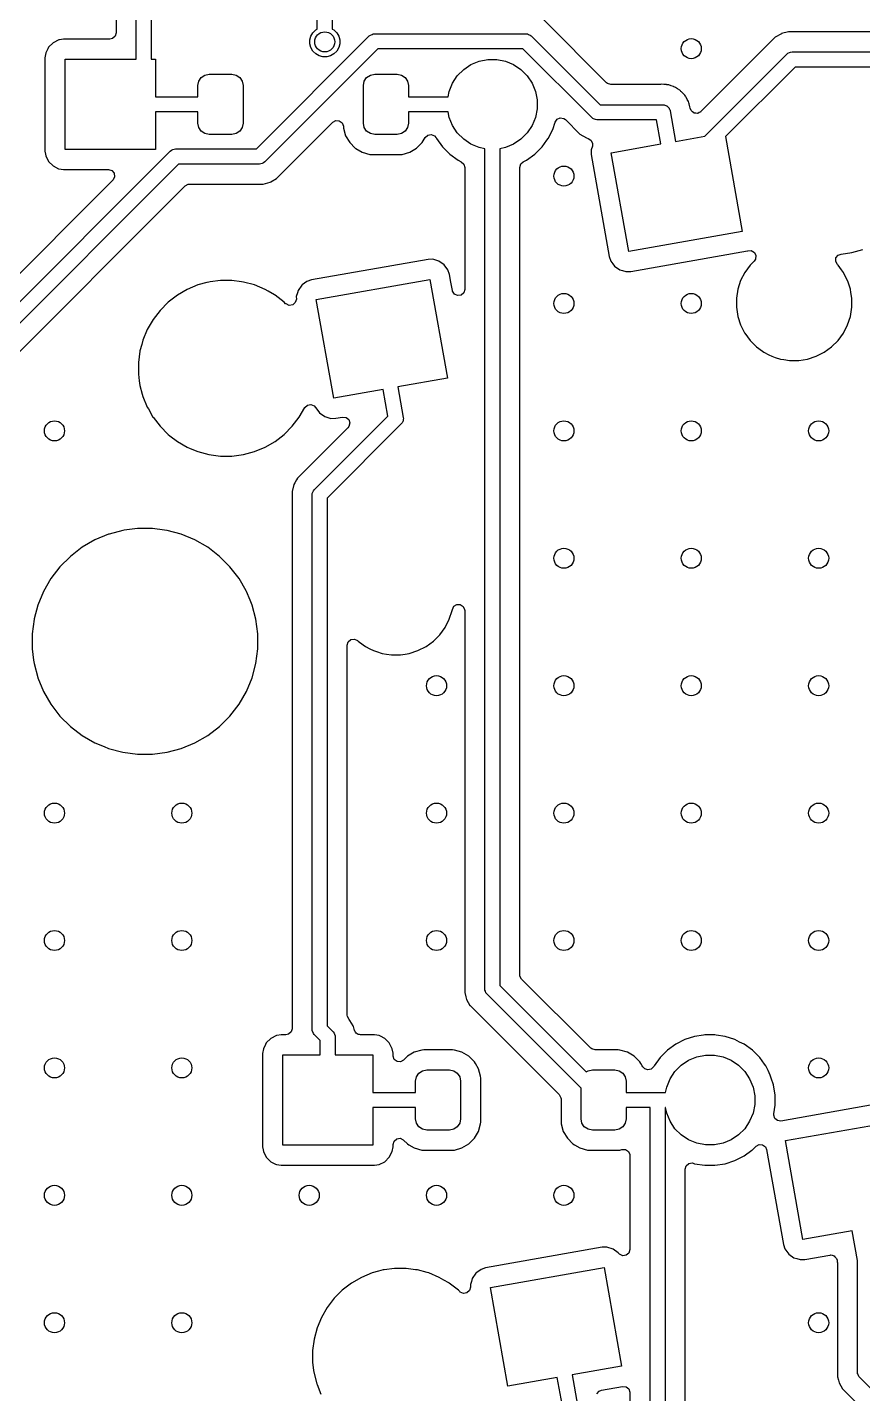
# Model space of a CAD drawing. Extents: x 2.6 to 14.2, y -9.4 to -3.8.
# Drawn here: x 10.462 to 11.118, y -6.786 to -5.714 of the extents above; entities that cross this region are included whole.
import ezdxf

# ---------------------------------------------------------------- set-up
doc = ezdxf.new("R2010")
doc.units = 0
doc.header["$MEASUREMENT"] = 0
doc.layers.add('BLACK', color=7, linetype='CONTINUOUS')

msp = doc.modelspace()

# ---------------------------------------------------------------- linework, layer by layer
at = {"layer": 'BLACK', "linetype": 'CONTINUOUS'}
for p, q in [((10.6895, -5.7151), (10.6895, -5.1359)), ((10.7013, -5.1383), (10.7013, -5.7151)), ((10.5316, -5.3097), (10.5316, -5.7182)), ((10.5474, -5.7388), (10.5474, -5.3126)), ((10.5592, -5.315), (10.5592, -5.7388)), ((10.6861, -5.718), (10.6883, -5.7158)), ((10.6883, -5.7158), (10.6895, -5.7151)), ((10.7013, -5.7151), (10.7026, -5.7158)), ((10.7026, -5.7158), (10.7048, -5.718)), ((10.9167, -5.7573), (10.8668, -5.7074)), ((10.4821, -5.7259), (10.4786, -5.7294)), ((10.4866, -5.7236), (10.4821, -5.7259)), ((10.4821, -5.7259), (10.4821, -5.7259)), ((10.4821, -5.7259), (10.4821, -5.7259)), ((10.4871, -5.7235), (10.4866, -5.7236)), ((10.4903, -5.723), (10.4871, -5.7235)), ((10.5267, -5.723), (10.4903, -5.723)), ((10.5287, -5.7226), (10.5267, -5.723)), ((10.5308, -5.7208), (10.5287, -5.7226)), ((10.5316, -5.7182), (10.5308, -5.7208)), ((10.6417, -5.8092), (10.7304, -5.7205)), ((10.6837, -5.7236), (10.6845, -5.7207)), ((10.6837, -5.7267), (10.6837, -5.7236)), ((10.6845, -5.7297), (10.6837, -5.7267)), ((10.6845, -5.7207), (10.6861, -5.718)), ((10.7048, -5.718), (10.7064, -5.7207)), ((10.7064, -5.7207), (10.7072, -5.7236)), ((10.7072, -5.7267), (10.7064, -5.7297)), ((10.7072, -5.7236), (10.7072, -5.7267)), ((10.7304, -5.7205), (10.7313, -5.7198)), ((10.7313, -5.7198), (10.7326, -5.7193)), ((10.7326, -5.7193), (10.7335, -5.7189)), ((10.7335, -5.7189), (10.7346, -5.7188)), ((10.7346, -5.7188), (10.8534, -5.7188)), ((10.8534, -5.7188), (10.8546, -5.7189)), ((10.8546, -5.7189), (10.8555, -5.7193)), ((10.8555, -5.7193), (10.8567, -5.7198)), ((10.8567, -5.7198), (10.8576, -5.7205)), ((10.8576, -5.7205), (10.9116, -5.7745)), ((11.049, -5.7216), (10.9907, -5.7799)), ((11.0539, -5.7188), (11.049, -5.7216)), ((11.049, -5.7216), (11.049, -5.7216)), ((11.054, -5.7187), (11.0539, -5.7188)), ((11.0539, -5.7188), (11.0539, -5.7188)), ((11.0594, -5.7173), (11.054, -5.7187)), ((11.054, -5.7187), (11.054, -5.7187)), ((11.2523, -5.7173), (11.0594, -5.7173)), ((10.4763, -5.7339), (10.4757, -5.7376)), ((10.478, -5.7306), (10.4763, -5.7339)), ((10.4786, -5.7294), (10.478, -5.7306)), ((10.4786, -5.7294), (10.4786, -5.7294)), ((10.4786, -5.7294), (10.4786, -5.7294)), ((10.7371, -5.7306), (10.6483, -5.8193)), ((10.6861, -5.7324), (10.6845, -5.7297)), ((10.6883, -5.7346), (10.6861, -5.7324)), ((10.6909, -5.7361), (10.6883, -5.7346)), ((10.6939, -5.7369), (10.6909, -5.7361)), ((10.697, -5.7369), (10.6939, -5.7369)), ((10.7, -5.7361), (10.697, -5.7369)), ((10.7026, -5.7346), (10.7, -5.7361)), ((10.7048, -5.7324), (10.7026, -5.7346)), ((10.7064, -5.7297), (10.7048, -5.7324)), ((10.851, -5.7306), (10.7371, -5.7306)), ((10.905, -5.7846), (10.851, -5.7306)), ((10.9937, -5.7992), (11.0581, -5.7348)), ((11.0581, -5.7348), (11.059, -5.7341)), ((11.059, -5.7341), (11.0603, -5.7335)), ((11.0603, -5.7335), (11.0611, -5.7332)), ((11.0611, -5.7332), (11.0623, -5.7331)), ((11.0623, -5.7331), (11.2494, -5.7331)), ((10.4757, -5.7376), (10.4757, -5.8109)), ((10.4915, -5.8097), (10.4915, -5.7388)), ((10.4915, -5.7388), (10.5474, -5.7388)), ((10.5592, -5.7388), (10.5624, -5.7388)), ((10.5624, -5.7388), (10.5624, -5.7683)), ((10.7995, -5.7518), (10.8045, -5.7469)), ((10.8045, -5.7469), (10.8102, -5.743)), ((10.8102, -5.743), (10.8166, -5.7403)), ((10.8166, -5.7403), (10.8235, -5.739)), ((10.8235, -5.739), (10.8304, -5.739)), ((10.8304, -5.739), (10.8372, -5.7403)), ((10.8372, -5.7403), (10.8436, -5.743)), ((10.8436, -5.743), (10.8494, -5.7469)), ((10.8494, -5.7469), (10.8543, -5.7518)), ((11.0647, -5.7449), (11.0101, -5.7995)), ((11.247, -5.7449), (11.0647, -5.7449)), ((10.5958, -5.7595), (10.5965, -5.7561)), ((10.5965, -5.7561), (10.5984, -5.7532)), ((10.5984, -5.7532), (10.6013, -5.7513)), ((10.6013, -5.7513), (10.6047, -5.7506)), ((10.6047, -5.7506), (10.6224, -5.7506)), ((10.6224, -5.7506), (10.6258, -5.7513)), ((10.6258, -5.7513), (10.6287, -5.7532)), ((10.6287, -5.7532), (10.6306, -5.7561)), ((10.6306, -5.7561), (10.6313, -5.7595)), ((10.7258, -5.7595), (10.7264, -5.7561)), ((10.7264, -5.7561), (10.7283, -5.7532)), ((10.7283, -5.7532), (10.7312, -5.7513)), ((10.7312, -5.7513), (10.7346, -5.7506)), ((10.7346, -5.7506), (10.7523, -5.7506)), ((10.7523, -5.7506), (10.7557, -5.7513)), ((10.7557, -5.7513), (10.7586, -5.7532)), ((10.7586, -5.7532), (10.7605, -5.7561)), ((10.7605, -5.7561), (10.7612, -5.7595)), ((10.793, -5.764), (10.7957, -5.7575)), ((10.7957, -5.7575), (10.7995, -5.7518)), ((10.8543, -5.7518), (10.8582, -5.7575)), ((10.8582, -5.7575), (10.8608, -5.764)), ((10.9175, -5.7579), (10.9167, -5.7573)), ((10.9201, -5.7587), (10.9175, -5.7579)), ((10.9589, -5.7587), (10.9201, -5.7587)), ((10.9598, -5.7585), (10.9589, -5.7587)), ((10.9617, -5.7587), (10.9598, -5.7585)), ((10.9636, -5.7587), (10.9617, -5.7587)), ((10.9641, -5.7588), (10.9636, -5.7587)), ((10.9636, -5.7587), (10.9636, -5.7587)), ((10.9645, -5.759), (10.9641, -5.7588)), ((10.9641, -5.7588), (10.9641, -5.7588)), ((10.5624, -5.7683), (10.5958, -5.7683)), ((10.5958, -5.7683), (10.5958, -5.7595)), ((10.6313, -5.7595), (10.6313, -5.789)), ((10.7258, -5.789), (10.7258, -5.7595)), ((10.7612, -5.7595), (10.7612, -5.7683)), ((10.7612, -5.7683), (10.7922, -5.7683)), ((10.7922, -5.7683), (10.793, -5.764)), ((10.8608, -5.764), (10.8622, -5.7708)), ((10.9655, -5.759), (10.9645, -5.759)), ((10.9673, -5.7597), (10.9655, -5.759)), ((10.9675, -5.7597), (10.9673, -5.7597)), ((10.9691, -5.7602), (10.9675, -5.7597)), ((10.9675, -5.7597), (10.9675, -5.7597)), ((10.9696, -5.7605), (10.9691, -5.7602)), ((10.9691, -5.7602), (10.9691, -5.7602)), ((10.9704, -5.7608), (10.9696, -5.7605)), ((10.9709, -5.761), (10.9704, -5.7608)), ((10.9724, -5.7621), (10.9709, -5.761)), ((10.9741, -5.763), (10.9724, -5.7621)), ((10.9748, -5.7637), (10.9741, -5.763)), ((10.9751, -5.764), (10.9748, -5.7637)), ((10.9755, -5.7643), (10.9751, -5.764)), ((10.9751, -5.764), (10.9751, -5.764)), ((10.9768, -5.7657), (10.9755, -5.7643)), ((10.9755, -5.7643), (10.9755, -5.7643)), ((10.9755, -5.7643), (10.9755, -5.7643)), ((10.9781, -5.7671), (10.9768, -5.7657)), ((10.9786, -5.7679), (10.9781, -5.7671)), ((10.9789, -5.7682), (10.9786, -5.7679)), ((10.9791, -5.7685), (10.9789, -5.7682)), ((10.9789, -5.7682), (10.9789, -5.7682)), ((10.9792, -5.7686), (10.9791, -5.7685)), ((10.98, -5.7704), (10.9792, -5.7686)), ((10.5663, -5.7801), (10.5624, -5.7801)), ((10.5624, -5.7801), (10.5624, -5.8097)), ((10.5958, -5.7801), (10.5663, -5.7801)), ((10.5958, -5.789), (10.5958, -5.7801)), ((10.7858, -5.7801), (10.7612, -5.7801)), ((10.7612, -5.7801), (10.7612, -5.789)), ((10.7922, -5.7801), (10.7858, -5.7801)), ((10.793, -5.7845), (10.7922, -5.7801)), ((10.8622, -5.7777), (10.8608, -5.7845)), ((10.8622, -5.7708), (10.8622, -5.7777)), ((10.9116, -5.7745), (10.9608, -5.7745)), ((10.9608, -5.7745), (10.9609, -5.7745)), ((10.9609, -5.7745), (10.9609, -5.7745)), ((10.9609, -5.7745), (10.961, -5.7745)), ((10.961, -5.7745), (10.9619, -5.7746)), ((10.9619, -5.7746), (10.9625, -5.7748)), ((10.9625, -5.7748), (10.9631, -5.775)), ((10.9631, -5.775), (10.9636, -5.7753)), ((10.9636, -5.7753), (10.964, -5.7755)), ((10.964, -5.7755), (10.9645, -5.7759)), ((10.9645, -5.7759), (10.965, -5.7763)), ((10.965, -5.7763), (10.9653, -5.7767)), ((10.9653, -5.7767), (10.9657, -5.7771)), ((10.9657, -5.7771), (10.9659, -5.7777)), ((10.9659, -5.7777), (10.9663, -5.7782)), ((10.9663, -5.7782), (10.9665, -5.7791)), ((10.9665, -5.7791), (10.9666, -5.7792)), ((10.9666, -5.7792), (10.9666, -5.7793)), ((10.9666, -5.7793), (10.9666, -5.7794)), ((10.9666, -5.7794), (10.9708, -5.8033)), ((10.981, -5.772), (10.98, -5.7704)), ((10.9812, -5.7729), (10.981, -5.772)), ((10.9816, -5.7738), (10.9812, -5.7729)), ((10.9819, -5.7752), (10.9816, -5.7738)), ((10.9819, -5.7755), (10.9819, -5.7752)), ((10.982, -5.7759), (10.9819, -5.7755)), ((10.9824, -5.7775), (10.982, -5.7759)), ((10.9825, -5.7777), (10.9824, -5.7775)), ((10.9824, -5.7775), (10.9824, -5.7775)), ((10.983, -5.779), (10.9825, -5.7777)), ((10.9832, -5.7791), (10.983, -5.779)), ((10.9833, -5.7794), (10.9832, -5.7791)), ((10.9842, -5.7801), (10.9833, -5.7794)), ((10.9851, -5.7809), (10.9842, -5.7801)), ((10.9903, -5.7803), (10.9893, -5.7807)), ((10.9905, -5.7801), (10.9903, -5.7803)), ((10.9907, -5.7799), (10.9905, -5.7801)), ((10.5965, -5.7924), (10.5958, -5.789)), ((10.6313, -5.789), (10.6306, -5.7924)), ((10.6575, -5.8325), (10.7017, -5.7883)), ((10.7017, -5.7883), (10.7041, -5.787)), ((10.7041, -5.787), (10.7068, -5.7872)), ((10.7068, -5.7872), (10.709, -5.7888)), ((10.709, -5.7888), (10.71, -5.7914)), ((10.7264, -5.7924), (10.7258, -5.789)), ((10.7612, -5.789), (10.7605, -5.7924)), ((10.7957, -5.7909), (10.793, -5.7845)), ((10.7995, -5.7967), (10.7957, -5.7909)), ((10.8582, -5.7909), (10.8543, -5.7967)), ((10.8608, -5.7845), (10.8582, -5.7909)), ((10.8744, -5.7939), (10.8762, -5.7882)), ((10.8762, -5.7882), (10.8778, -5.7859)), ((10.8778, -5.7859), (10.8803, -5.7848)), ((10.8803, -5.7848), (10.883, -5.7853)), ((10.883, -5.7853), (10.8843, -5.7862)), ((10.8843, -5.7862), (10.8958, -5.7977)), ((10.9059, -5.7853), (10.905, -5.7846)), ((10.9065, -5.7856), (10.9059, -5.7853)), ((10.908, -5.7862), (10.9065, -5.7856)), ((10.9091, -5.7863), (10.908, -5.7862)), ((10.9558, -5.7863), (10.9091, -5.7863)), ((10.9592, -5.8053), (10.9558, -5.7863)), ((10.9853, -5.7809), (10.9851, -5.7809)), ((10.9855, -5.7811), (10.9853, -5.7809)), ((10.9867, -5.7811), (10.9855, -5.7811)), ((10.9878, -5.7813), (10.9867, -5.7811)), ((10.988, -5.7812), (10.9878, -5.7813)), ((10.9883, -5.7813), (10.988, -5.7812)), ((10.9893, -5.7807), (10.9883, -5.7813)), ((10.5984, -5.7953), (10.5965, -5.7924)), ((10.6013, -5.7972), (10.5984, -5.7953)), ((10.6047, -5.7979), (10.6013, -5.7972)), ((10.6224, -5.7979), (10.6047, -5.7979)), ((10.6258, -5.7972), (10.6224, -5.7979)), ((10.6287, -5.7953), (10.6258, -5.7972)), ((10.6306, -5.7924), (10.6287, -5.7953)), ((10.71, -5.7914), (10.71, -5.7915)), ((10.71, -5.7915), (10.7101, -5.7929)), ((10.7101, -5.7929), (10.7118, -5.7989)), ((10.7118, -5.7989), (10.7118, -5.7989)), ((10.7118, -5.7989), (10.715, -5.8042)), ((10.7283, -5.7953), (10.7264, -5.7924)), ((10.7312, -5.7972), (10.7283, -5.7953)), ((10.7346, -5.7979), (10.7312, -5.7972)), ((10.7523, -5.7979), (10.7346, -5.7979)), ((10.7557, -5.7972), (10.7523, -5.7979)), ((10.7586, -5.7953), (10.7557, -5.7972)), ((10.7605, -5.7924), (10.7586, -5.7953)), ((10.7719, -5.8042), (10.7743, -5.8002)), ((10.7743, -5.8002), (10.7763, -5.7984)), ((10.7763, -5.7984), (10.779, -5.7979)), ((10.779, -5.7979), (10.7816, -5.7989)), ((10.7816, -5.7989), (10.7828, -5.8005)), ((10.7828, -5.8005), (10.7831, -5.8011)), ((10.7831, -5.8011), (10.7879, -5.8076)), ((10.8045, -5.8016), (10.7995, -5.7967)), ((10.8102, -5.8055), (10.8045, -5.8016)), ((10.8494, -5.8016), (10.8436, -5.8055)), ((10.8543, -5.7967), (10.8494, -5.8016)), ((10.8698, -5.8024), (10.8707, -5.8011)), ((10.8707, -5.8011), (10.8744, -5.7939)), ((10.8958, -5.7977), (10.9008, -5.8006)), ((10.9008, -5.8006), (10.9021, -5.8009)), ((10.9021, -5.8009), (10.9044, -5.8024)), ((10.9708, -5.8033), (10.9937, -5.7992)), ((11.0101, -5.7995), (11.0232, -5.874)), ((10.285, -6.1001), (10.5741, -5.811)), ((10.4757, -5.8109), (10.4761, -5.8132)), ((10.5624, -5.8097), (10.4915, -5.8097)), ((10.5741, -5.811), (10.575, -5.8102)), ((10.575, -5.8102), (10.5762, -5.8097)), ((10.5762, -5.8097), (10.5771, -5.8094)), ((10.5771, -5.8094), (10.5783, -5.8092)), ((10.5783, -5.8092), (10.6417, -5.8092)), ((10.715, -5.8042), (10.715, -5.8042)), ((10.715, -5.8042), (10.7194, -5.8086)), ((10.7194, -5.8086), (10.7194, -5.8086)), ((10.7194, -5.8086), (10.7198, -5.8089)), ((10.7198, -5.8089), (10.7248, -5.8118)), ((10.7248, -5.8118), (10.7307, -5.8135)), ((10.7562, -5.8135), (10.7622, -5.8118)), ((10.7622, -5.8118), (10.7675, -5.8086)), ((10.7675, -5.8086), (10.7719, -5.8042)), ((10.7879, -5.8076), (10.7879, -5.8076)), ((10.7879, -5.8076), (10.7936, -5.8133)), ((10.8166, -5.8082), (10.8102, -5.8055)), ((10.821, -5.809), (10.8166, -5.8082)), ((10.821, -6.4683), (10.821, -5.809)), ((10.8372, -5.8082), (10.8328, -5.809)), ((10.8328, -5.809), (10.8328, -6.4659)), ((10.8436, -5.8055), (10.8372, -5.8082)), ((10.8603, -5.8133), (10.866, -5.8076)), ((10.866, -5.8076), (10.8698, -5.8024)), ((10.866, -5.8076), (10.866, -5.8076)), ((10.866, -5.8076), (10.866, -5.8076)), ((10.9044, -5.8024), (10.9056, -5.8048)), ((10.9055, -5.8071), (10.9046, -5.8099)), ((10.9046, -5.8099), (10.9046, -5.8099)), ((10.9046, -5.8099), (10.9046, -5.8137)), ((10.9056, -5.8048), (10.9055, -5.8071)), ((10.9204, -5.8122), (10.9592, -5.8053)), ((10.9341, -5.8897), (10.9204, -5.8122)), ((10.5807, -5.8211), (10.3033, -6.0985)), ((10.4761, -5.8132), (10.4763, -5.8146)), ((10.4763, -5.8146), (10.4786, -5.8191)), ((10.4786, -5.8191), (10.4786, -5.8191)), ((10.4786, -5.8191), (10.4786, -5.8191)), ((10.4786, -5.8191), (10.4821, -5.8226)), ((10.4821, -5.8226), (10.4821, -5.8226)), ((10.4821, -5.8226), (10.4821, -5.8226)), ((10.4821, -5.8226), (10.4864, -5.8248)), ((10.6441, -5.8211), (10.5807, -5.8211)), ((10.6453, -5.8209), (10.6441, -5.8211)), ((10.6462, -5.8206), (10.6453, -5.8209)), ((10.6474, -5.8201), (10.6462, -5.8206)), ((10.6483, -5.8193), (10.6474, -5.8201)), ((10.7307, -5.8135), (10.7321, -5.8136)), ((10.7321, -5.8136), (10.7548, -5.8136)), ((10.7548, -5.8136), (10.7562, -5.8135)), ((10.7936, -5.8133), (10.8001, -5.818)), ((10.8001, -5.818), (10.8026, -5.8193)), ((10.8026, -5.8193), (10.8046, -5.8212)), ((10.8046, -5.8212), (10.8053, -5.8237)), ((10.8486, -5.8237), (10.8494, -5.821)), ((10.8494, -5.821), (10.8513, -5.8193)), ((10.8513, -5.8193), (10.8538, -5.818)), ((10.8538, -5.818), (10.8603, -5.8133)), ((10.9046, -5.8137), (10.9046, -5.8137)), ((10.9046, -5.8137), (10.9188, -5.8937)), ((10.529, -5.8338), (10.2784, -6.0843)), ((10.4864, -5.8248), (10.4866, -5.8249)), ((10.4866, -5.8249), (10.4903, -5.8254)), ((10.4903, -5.8254), (10.4903, -5.8254)), ((10.4903, -5.8254), (10.5255, -5.8254)), ((10.5255, -5.8254), (10.5282, -5.8262)), ((10.5282, -5.8262), (10.53, -5.8283)), ((10.5292, -5.8335), (10.529, -5.8338)), ((10.5304, -5.831), (10.5292, -5.8335)), ((10.53, -5.8283), (10.5304, -5.831)), ((10.6532, -5.835), (10.6575, -5.8325)), ((10.8053, -5.8237), (10.8053, -5.9195)), ((10.8486, -6.2041), (10.8486, -5.8237)), ((10.3776, -6.0465), (10.5858, -5.8383)), ((10.5858, -5.8383), (10.5882, -5.8369)), ((10.5882, -5.8369), (10.5893, -5.8368)), ((10.5893, -5.8368), (10.647, -5.8368)), ((10.647, -5.8368), (10.6525, -5.8353)), ((10.647, -5.8368), (10.647, -5.8368)), ((10.647, -5.8368), (10.647, -5.8368)), ((10.6525, -5.8353), (10.6532, -5.835)), ((11.0232, -5.874), (10.9341, -5.8897)), ((10.7765, -5.8959), (10.6849, -5.912)), ((10.7802, -5.8958), (10.7765, -5.8959)), ((10.7765, -5.8959), (10.7765, -5.8959)), ((10.785, -5.8973), (10.7802, -5.8958)), ((10.7891, -5.9001), (10.785, -5.8973)), ((10.785, -5.8973), (10.785, -5.8973)), ((10.9188, -5.8937), (10.9188, -5.8937)), ((10.9188, -5.8937), (10.92, -5.8972)), ((10.92, -5.8972), (10.92, -5.8972)), ((10.92, -5.8972), (10.9217, -5.8994)), ((10.9356, -5.9054), (11.0272, -5.8893)), ((11.0272, -5.8893), (11.0275, -5.8892)), ((11.0275, -5.8892), (11.0303, -5.889)), ((11.0326, -5.8972), (11.0293, -5.9005)), ((11.0303, -5.889), (11.0327, -5.8904)), ((11.0336, -5.8956), (11.0326, -5.8972)), ((11.0327, -5.8904), (11.0339, -5.8929)), ((11.0339, -5.8929), (11.0336, -5.8956)), ((11.0966, -5.8975), (11.0968, -5.8948)), ((11.0979, -5.9), (11.0966, -5.8975)), ((11.0968, -5.8948), (11.0985, -5.8926)), ((11.0985, -5.8926), (11.1008, -5.8917)), ((11.1008, -5.8917), (11.1092, -5.8905)), ((11.1092, -5.8905), (11.118, -5.8882)), ((10.7921, -5.9041), (10.7891, -5.9001)), ((10.7891, -5.9001), (10.7891, -5.9001)), ((10.7933, -5.9077), (10.7921, -5.9041)), ((10.7944, -5.9138), (10.7933, -5.9077)), ((10.9217, -5.8994), (10.923, -5.9012)), ((10.923, -5.9012), (10.923, -5.9012)), ((10.923, -5.9012), (10.9271, -5.904)), ((10.9271, -5.904), (10.9271, -5.904)), ((10.9271, -5.904), (10.9292, -5.9047)), ((10.9292, -5.9047), (10.9318, -5.9055)), ((10.9318, -5.9055), (10.9356, -5.9054)), ((11.0252, -5.9062), (11.0219, -5.9126)), ((11.0293, -5.9005), (11.0252, -5.9062)), ((11.0984, -5.9005), (11.0979, -5.9)), ((11.1011, -5.9041), (11.0984, -5.9005)), ((11.0984, -5.9005), (11.0984, -5.9005)), ((11.1026, -5.9062), (11.1011, -5.9041)), ((11.1046, -5.91), (11.1026, -5.9062)), ((10.5875, -5.9195), (10.5797, -5.924)), ((10.5958, -5.916), (10.5875, -5.9195)), ((10.5875, -5.9195), (10.5875, -5.9195)), ((10.6028, -5.9141), (10.5958, -5.916)), ((10.6045, -5.9137), (10.6028, -5.9141)), ((10.6054, -5.9136), (10.6045, -5.9137)), ((10.6135, -5.9125), (10.6054, -5.9136)), ((10.6225, -5.9125), (10.6135, -5.9125)), ((10.6135, -5.9125), (10.6135, -5.9125)), ((10.63, -5.9135), (10.6225, -5.9125)), ((10.6225, -5.9125), (10.6225, -5.9125)), ((10.6315, -5.9137), (10.63, -5.9135)), ((10.6402, -5.916), (10.6315, -5.9137)), ((10.6486, -5.9195), (10.6402, -5.916)), ((10.651, -5.9209), (10.6486, -5.9195)), ((10.6486, -5.9195), (10.6486, -5.9195)), ((10.6774, -5.9162), (10.6745, -5.9203)), ((10.6777, -5.916), (10.6774, -5.9162)), ((10.6813, -5.9132), (10.6777, -5.916)), ((10.6849, -5.912), (10.6813, -5.9132)), ((10.6849, -5.912), (10.6849, -5.912)), ((10.6888, -5.9273), (10.778, -5.9116)), ((10.778, -5.9116), (10.7917, -5.9892)), ((10.7956, -5.9203), (10.7944, -5.9138)), ((10.8053, -5.9195), (10.8045, -5.9221)), ((11.0197, -5.9194), (11.0186, -5.9264)), ((11.0219, -5.9126), (11.0197, -5.9194)), ((11.0219, -5.9126), (11.0219, -5.9126)), ((11.1059, -5.9126), (11.1046, -5.91)), ((11.1063, -5.9138), (11.1059, -5.9126)), ((11.1059, -5.9126), (11.1059, -5.9126)), ((11.1081, -5.9194), (11.1063, -5.9138)), ((11.1085, -5.922), (11.1081, -5.9194)), ((10.5725, -5.9295), (10.5661, -5.9359)), ((10.5797, -5.924), (10.5725, -5.9295)), ((10.656, -5.9238), (10.651, -5.9209)), ((10.6564, -5.924), (10.656, -5.9238)), ((10.6636, -5.9295), (10.6564, -5.924)), ((10.6647, -5.9307), (10.6636, -5.9295)), ((10.6636, -5.9295), (10.6636, -5.9295)), ((10.6723, -5.9298), (10.6703, -5.9316)), ((10.6731, -5.9271), (10.6723, -5.9298)), ((10.6739, -5.9222), (10.673, -5.9251)), ((10.673, -5.9251), (10.673, -5.9251)), ((10.673, -5.9251), (10.6731, -5.9271)), ((10.6745, -5.9203), (10.6739, -5.9222)), ((10.7025, -6.0049), (10.6888, -5.9273)), ((10.7957, -5.9209), (10.7956, -5.9203)), ((10.7972, -5.9232), (10.7957, -5.9209)), ((10.7997, -5.9243), (10.7972, -5.9232)), ((10.8024, -5.9239), (10.7997, -5.9243)), ((10.8045, -5.9221), (10.8024, -5.9239)), ((11.0186, -5.9264), (11.0186, -5.9335)), ((11.1092, -5.9264), (11.1085, -5.922)), ((11.1092, -5.9335), (11.1092, -5.9264)), ((10.5661, -5.9359), (10.5606, -5.943)), ((10.6651, -5.9309), (10.6647, -5.9307)), ((10.6676, -5.932), (10.6651, -5.9309)), ((10.6703, -5.9316), (10.6676, -5.932)), ((11.0186, -5.9335), (11.0197, -5.9406)), ((11.0197, -5.9406), (11.0219, -5.9474)), ((11.1059, -5.9474), (11.1081, -5.9406)), ((11.1081, -5.9406), (11.1089, -5.9353)), ((11.1089, -5.9353), (11.1092, -5.9335)), ((10.5561, -5.9509), (10.5526, -5.9592)), ((10.5606, -5.943), (10.5561, -5.9509)), ((10.5561, -5.9509), (10.5561, -5.9509)), ((11.0219, -5.9474), (11.0219, -5.9474)), ((11.0219, -5.9474), (11.0237, -5.9509)), ((11.0237, -5.9509), (11.025, -5.9535)), ((11.1026, -5.9537), (11.1059, -5.9474)), ((10.5526, -5.9592), (10.5517, -5.9627)), ((11.025, -5.9535), (11.0252, -5.9537)), ((11.0252, -5.9537), (11.0293, -5.9595)), ((11.0293, -5.9595), (11.0293, -5.9595)), ((11.0293, -5.9595), (11.0344, -5.9645)), ((11.0934, -5.9645), (11.0984, -5.9595)), ((11.0984, -5.9595), (11.1026, -5.9537)), ((10.5503, -5.9679), (10.5491, -5.9769)), ((10.5517, -5.9627), (10.5503, -5.9678)), ((10.5503, -5.9678), (10.5503, -5.9679)), ((10.5503, -5.9679), (10.5503, -5.9679)), ((11.0344, -5.9645), (11.0344, -5.9645)), ((11.0344, -5.9645), (11.0391, -5.9679)), ((11.0391, -5.9679), (11.0402, -5.9687)), ((11.0402, -5.9687), (11.044, -5.9707)), ((11.044, -5.9707), (11.0465, -5.9719)), ((11.0465, -5.9719), (11.0465, -5.9719)), ((11.0465, -5.9719), (11.0491, -5.9728)), ((11.0491, -5.9728), (11.0533, -5.9741)), ((11.0745, -5.9741), (11.0813, -5.9719)), ((11.0813, -5.9719), (11.0876, -5.9687)), ((11.0876, -5.9687), (11.0934, -5.9645)), ((10.5491, -5.9769), (10.5491, -5.9859)), ((11.0533, -5.9741), (11.0558, -5.9745)), ((11.0558, -5.9745), (11.0603, -5.9753)), ((11.0603, -5.9753), (11.0603, -5.9753)), ((11.0603, -5.9753), (11.0675, -5.9753)), ((11.0675, -5.9753), (11.0709, -5.9747)), ((11.0709, -5.9747), (11.0745, -5.9741)), ((10.5491, -5.9859), (10.5498, -5.9912)), ((10.5498, -5.9912), (10.5503, -5.9949)), ((10.7917, -5.9892), (10.7529, -5.996)), ((10.5503, -5.9949), (10.5521, -6.0018)), ((10.5521, -6.0018), (10.5526, -6.0036)), ((10.5526, -6.0036), (10.5561, -6.0119)), ((10.7413, -5.998), (10.7025, -6.0049)), ((10.745, -6.0189), (10.7413, -5.998)), ((10.7529, -5.996), (10.7571, -6.0199)), ((10.5561, -6.0119), (10.5561, -6.0119)), ((10.5561, -6.0119), (10.5569, -6.0133)), ((10.5569, -6.0133), (10.5605, -6.0197)), ((10.6754, -6.0198), (10.6798, -6.0122)), ((10.6798, -6.0122), (10.6818, -6.0103)), ((10.6818, -6.0103), (10.6845, -6.0097)), ((10.6845, -6.0097), (10.6871, -6.0108)), ((10.6871, -6.0108), (10.6882, -6.0121)), ((10.6882, -6.0121), (10.6882, -6.0121)), ((10.6882, -6.0121), (10.6882, -6.0121)), ((10.6882, -6.0121), (10.6884, -6.0123)), ((10.6884, -6.0123), (10.6884, -6.0124)), ((10.6884, -6.0124), (10.6914, -6.0164)), ((10.5605, -6.0197), (10.5606, -6.0198)), ((10.5606, -6.0198), (10.5661, -6.0269)), ((10.5661, -6.0269), (10.5661, -6.0269)), ((10.5661, -6.0269), (10.5725, -6.0333)), ((10.6636, -6.0333), (10.6699, -6.0269)), ((10.6699, -6.0269), (10.6754, -6.0198)), ((10.6699, -6.0269), (10.6699, -6.0269)), ((10.6699, -6.0269), (10.6699, -6.0269)), ((10.6872, -6.0767), (10.745, -6.0189)), ((10.6914, -6.0164), (10.6914, -6.0164)), ((10.6914, -6.0164), (10.6955, -6.0192)), ((10.6955, -6.0192), (10.6955, -6.0192)), ((10.6955, -6.0192), (10.6979, -6.02)), ((10.7555, -6.0251), (10.6973, -6.0833)), ((10.6979, -6.02), (10.7003, -6.0207)), ((10.7003, -6.0207), (10.704, -6.0206)), ((10.704, -6.0206), (10.7093, -6.0197)), ((10.7093, -6.0197), (10.7121, -6.02)), ((10.7121, -6.02), (10.7142, -6.0217)), ((10.7144, -6.027), (10.7136, -6.028)), ((10.7142, -6.0217), (10.7151, -6.0243)), ((10.7151, -6.0243), (10.7144, -6.027)), ((10.7562, -6.0242), (10.7555, -6.0251)), ((10.7564, -6.0237), (10.7562, -6.0242)), ((10.7567, -6.0233), (10.7564, -6.0237)), ((10.7569, -6.0227), (10.7567, -6.0233)), ((10.7571, -6.0221), (10.7569, -6.0227)), ((10.7571, -6.0199), (10.7572, -6.0211)), ((10.7572, -6.0211), (10.7571, -6.0216)), ((10.7571, -6.0216), (10.7571, -6.0221)), ((10.5725, -6.0333), (10.5725, -6.0333)), ((10.5725, -6.0333), (10.5725, -6.0333)), ((10.5725, -6.0333), (10.5737, -6.0343)), ((10.5737, -6.0343), (10.5797, -6.0388)), ((10.6564, -6.0388), (10.6636, -6.0333)), ((10.6636, -6.0333), (10.6636, -6.0333)), ((10.6636, -6.0333), (10.6636, -6.0333)), ((10.7136, -6.028), (10.6741, -6.0675)), ((10.5797, -6.0388), (10.5797, -6.0388)), ((10.5797, -6.0388), (10.5797, -6.0388)), ((10.5797, -6.0388), (10.5875, -6.0433)), ((10.5875, -6.0433), (10.5875, -6.0433)), ((10.5875, -6.0433), (10.5875, -6.0433)), ((10.5875, -6.0433), (10.5898, -6.0443)), ((10.5898, -6.0443), (10.5958, -6.0468)), ((10.5958, -6.0468), (10.6045, -6.0491)), ((10.6315, -6.0491), (10.6402, -6.0468)), ((10.6402, -6.0468), (10.6486, -6.0433)), ((10.6486, -6.0433), (10.6564, -6.0388)), ((10.6045, -6.0491), (10.6135, -6.0503)), ((10.6135, -6.0503), (10.6135, -6.0503)), ((10.6135, -6.0503), (10.6225, -6.0503)), ((10.6225, -6.0503), (10.6315, -6.0491)), ((10.6225, -6.0503), (10.6225, -6.0503)), ((10.6733, -6.0688), (10.672, -6.0712)), ((10.6741, -6.0675), (10.6733, -6.0688)), ((10.6741, -6.0675), (10.6741, -6.0675)), ((10.6712, -6.0725), (10.6697, -6.078)), ((10.6697, -6.078), (10.6697, -6.078)), ((10.6697, -6.078), (10.6697, -6.4997)), ((10.672, -6.0712), (10.6712, -6.0725)), ((10.6855, -6.0808), (10.6856, -6.0797)), ((10.6856, -6.0797), (10.6863, -6.078)), ((10.6863, -6.078), (10.6865, -6.0775)), ((10.6865, -6.0775), (10.6872, -6.0767)), ((10.6855, -6.5001), (10.6855, -6.0808)), ((10.6973, -6.0833), (10.6973, -6.4976)), ((10.5257, -6.1116), (10.515, -6.1161)), ((10.5261, -6.1116), (10.5257, -6.1116)), ((10.5257, -6.1116), (10.5257, -6.1116)), ((10.5369, -6.1086), (10.5261, -6.1116)), ((10.538, -6.1085), (10.5369, -6.1086)), ((10.5485, -6.1071), (10.538, -6.1085)), ((10.5601, -6.1071), (10.5485, -6.1071)), ((10.5485, -6.1071), (10.5485, -6.1071)), ((10.5697, -6.1084), (10.5601, -6.1071)), ((10.5601, -6.1071), (10.5601, -6.1071)), ((10.5716, -6.1086), (10.5697, -6.1084)), ((10.5828, -6.1116), (10.5716, -6.1086)), ((10.5935, -6.1161), (10.5828, -6.1116)), ((10.5828, -6.1116), (10.5828, -6.1116)), ((10.5828, -6.1116), (10.5828, -6.1116)), ((10.5049, -6.1219), (10.4957, -6.129)), ((10.515, -6.1161), (10.5049, -6.1219)), ((10.515, -6.1161), (10.515, -6.1161)), ((10.6036, -6.1219), (10.5935, -6.1161)), ((10.5935, -6.1161), (10.5935, -6.1161)), ((10.6128, -6.129), (10.6036, -6.1219)), ((10.4957, -6.129), (10.4875, -6.1372)), ((10.4957, -6.129), (10.4957, -6.129)), ((10.621, -6.1372), (10.6128, -6.129)), ((10.6128, -6.129), (10.6128, -6.129)), ((10.4875, -6.1372), (10.4804, -6.1464)), ((10.4875, -6.1372), (10.4875, -6.1372)), ((10.6281, -6.1464), (10.621, -6.1372)), ((10.621, -6.1372), (10.621, -6.1372)), ((10.4804, -6.1464), (10.4746, -6.1565)), ((10.6337, -6.1561), (10.6281, -6.1464)), ((10.4746, -6.1565), (10.4702, -6.1672)), ((10.4746, -6.1565), (10.4746, -6.1565)), ((10.6339, -6.1565), (10.6337, -6.1561)), ((10.6368, -6.1635), (10.6339, -6.1565)), ((10.6379, -6.166), (10.6368, -6.1635)), ((10.6384, -6.1672), (10.6379, -6.166)), ((10.4702, -6.1672), (10.4673, -6.178)), ((10.4702, -6.1672), (10.4702, -6.1672)), ((10.6414, -6.1784), (10.6384, -6.1672)), ((10.7932, -6.1784), (10.7954, -6.1716)), ((10.7954, -6.1716), (10.7956, -6.1707)), ((10.7956, -6.1707), (10.7967, -6.1682)), ((10.7967, -6.1682), (10.7991, -6.1668)), ((10.7991, -6.1668), (10.8018, -6.1668)), ((10.8018, -6.1668), (10.8041, -6.1683)), ((10.8041, -6.1683), (10.8052, -6.1708)), ((10.8052, -6.1708), (10.8053, -6.1715)), ((10.8053, -6.1715), (10.8053, -6.4712)), ((10.4672, -6.1784), (10.4657, -6.1899)), ((10.4673, -6.178), (10.4672, -6.1784)), ((10.4672, -6.1784), (10.4672, -6.1784)), ((10.6429, -6.1899), (10.6414, -6.1784)), ((10.7858, -6.1905), (10.79, -6.1847)), ((10.79, -6.1847), (10.7932, -6.1784)), ((10.4657, -6.1899), (10.4657, -6.2015)), ((10.6429, -6.2015), (10.6429, -6.1899)), ((10.7131, -6.1987), (10.7139, -6.1961)), ((10.7139, -6.1961), (10.7159, -6.1943)), ((10.7159, -6.1943), (10.7187, -6.1939)), ((10.7187, -6.1939), (10.7212, -6.195)), ((10.7212, -6.195), (10.7214, -6.1952)), ((10.7214, -6.1952), (10.7217, -6.1955)), ((10.7217, -6.1955), (10.7217, -6.1955)), ((10.7217, -6.1955), (10.7256, -6.1984)), ((10.7256, -6.1984), (10.7275, -6.1997)), ((10.775, -6.1997), (10.7807, -6.1955)), ((10.7807, -6.1955), (10.7858, -6.1905)), ((10.4657, -6.2015), (10.4668, -6.2104)), ((10.6414, -6.2131), (10.6429, -6.2015)), ((10.7131, -6.4891), (10.7131, -6.1987)), ((10.7275, -6.1997), (10.7309, -6.2015)), ((10.7309, -6.2015), (10.7338, -6.203)), ((10.7338, -6.203), (10.7338, -6.203)), ((10.7338, -6.203), (10.7361, -6.2037)), ((10.7361, -6.2037), (10.7406, -6.2052)), ((10.7406, -6.2052), (10.7439, -6.2057)), ((10.7439, -6.2057), (10.7477, -6.2063)), ((10.7477, -6.2063), (10.7477, -6.2063)), ((10.7477, -6.2063), (10.7548, -6.2063)), ((10.7548, -6.2063), (10.7585, -6.2057)), ((10.7585, -6.2057), (10.7618, -6.2052)), ((10.7618, -6.2052), (10.7686, -6.203)), ((10.7686, -6.203), (10.775, -6.1997)), ((10.8486, -6.4573), (10.8486, -6.2041)), ((10.4668, -6.2104), (10.4672, -6.2131)), ((10.4672, -6.2131), (10.4701, -6.2241)), ((10.6384, -6.2243), (10.6414, -6.2131)), ((10.4701, -6.2241), (10.4702, -6.2243)), ((10.4702, -6.2243), (10.4702, -6.2243)), ((10.4702, -6.2243), (10.4746, -6.235)), ((10.6339, -6.235), (10.6384, -6.2243)), ((10.4746, -6.235), (10.4746, -6.235)), ((10.4746, -6.235), (10.4804, -6.2451)), ((10.6281, -6.2451), (10.6339, -6.235)), ((10.4804, -6.2451), (10.4875, -6.2543)), ((10.621, -6.2543), (10.6281, -6.2451)), ((10.4875, -6.2543), (10.4875, -6.2543)), ((10.4875, -6.2543), (10.4957, -6.2625)), ((10.4957, -6.2625), (10.4957, -6.2625)), ((10.4957, -6.2625), (10.5049, -6.2696)), ((10.6036, -6.2696), (10.6128, -6.2625)), ((10.6128, -6.2625), (10.621, -6.2543)), ((10.5049, -6.2696), (10.515, -6.2754)), ((10.5935, -6.2754), (10.6036, -6.2696)), ((10.515, -6.2754), (10.515, -6.2754)), ((10.515, -6.2754), (10.515, -6.2754)), ((10.515, -6.2754), (10.5221, -6.2783)), ((10.5221, -6.2783), (10.5257, -6.2798)), ((10.5257, -6.2798), (10.5257, -6.2798)), ((10.5257, -6.2798), (10.5369, -6.2828)), ((10.5369, -6.2828), (10.5485, -6.2843)), ((10.5485, -6.2843), (10.5485, -6.2843)), ((10.5485, -6.2843), (10.5601, -6.2843)), ((10.5601, -6.2843), (10.5716, -6.2828)), ((10.5601, -6.2843), (10.5601, -6.2843)), ((10.5716, -6.2828), (10.5828, -6.2798)), ((10.5828, -6.2798), (10.5935, -6.2754)), ((10.8328, -6.4659), (10.9007, -6.5337)), ((10.8487, -6.4584), (10.8486, -6.4573)), ((10.85, -6.4608), (10.8487, -6.4584)), ((10.9042, -6.5149), (10.85, -6.4608)), ((10.8053, -6.4712), (10.8062, -6.4747)), ((10.8062, -6.4747), (10.8062, -6.4747)), ((10.8062, -6.4747), (10.8067, -6.4767)), ((10.8067, -6.4767), (10.8067, -6.4767)), ((10.8067, -6.4767), (10.8094, -6.4814)), ((10.8211, -6.4695), (10.821, -6.4683)), ((10.8215, -6.4703), (10.8211, -6.4695)), ((10.822, -6.4716), (10.8215, -6.4703)), ((10.8228, -6.4725), (10.822, -6.4716)), ((10.8966, -6.5464), (10.8228, -6.4725)), ((10.8094, -6.4814), (10.8096, -6.4816)), ((10.8096, -6.4816), (10.8096, -6.4816)), ((10.8096, -6.4816), (10.8794, -6.5515)), ((10.6973, -6.4976), (10.702, -6.5023)), ((10.7132, -6.4901), (10.7131, -6.4891)), ((10.7145, -6.4925), (10.7132, -6.4901)), ((10.7151, -6.4932), (10.7145, -6.4925)), ((10.7177, -6.4975), (10.7151, -6.4932)), ((10.718, -6.4981), (10.7177, -6.4975)), ((10.7188, -6.5011), (10.718, -6.4981)), ((10.653, -6.5074), (10.6495, -6.5109)), ((10.6574, -6.5051), (10.653, -6.5074)), ((10.653, -6.5074), (10.653, -6.5074)), ((10.653, -6.5074), (10.653, -6.5074)), ((10.6579, -6.505), (10.6574, -6.5051)), ((10.6611, -6.5045), (10.6579, -6.505)), ((10.6649, -6.5045), (10.6611, -6.5045)), ((10.6669, -6.5041), (10.6649, -6.5045)), ((10.669, -6.5023), (10.6669, -6.5041)), ((10.6697, -6.4997), (10.669, -6.5023)), ((10.6856, -6.5012), (10.6855, -6.5001)), ((10.6865, -6.5034), (10.6856, -6.5012)), ((10.6872, -6.5042), (10.6865, -6.5034)), ((10.6919, -6.5089), (10.6872, -6.5042)), ((10.6919, -6.5203), (10.6919, -6.5089)), ((10.702, -6.5023), (10.7027, -6.5032)), ((10.7027, -6.5032), (10.703, -6.504)), ((10.703, -6.504), (10.7036, -6.5053)), ((10.7036, -6.5053), (10.7037, -6.5065)), ((10.7037, -6.5065), (10.7037, -6.5203)), ((10.7189, -6.5012), (10.7188, -6.5011)), ((10.719, -6.5017), (10.7189, -6.5012)), ((10.7192, -6.5019), (10.719, -6.5017)), ((10.7195, -6.5025), (10.7192, -6.5019)), ((10.7202, -6.5031), (10.7195, -6.5025)), ((10.7208, -6.5038), (10.7202, -6.5031)), ((10.7213, -6.5039), (10.7208, -6.5038)), ((10.7216, -6.5042), (10.7213, -6.5039)), ((10.7226, -6.5043), (10.7216, -6.5042)), ((10.7235, -6.5045), (10.7226, -6.5043)), ((10.7345, -6.5045), (10.7235, -6.5045)), ((10.7382, -6.5051), (10.7345, -6.5045)), ((10.7345, -6.5045), (10.7345, -6.5045)), ((10.7393, -6.5057), (10.7382, -6.5051)), ((10.7426, -6.5074), (10.7393, -6.5057)), ((10.7461, -6.5109), (10.7426, -6.5074)), ((10.7426, -6.5074), (10.7426, -6.5074)), ((10.7426, -6.5074), (10.7426, -6.5074)), ((10.9781, -6.5083), (10.971, -6.5119)), ((10.9858, -6.5058), (10.9781, -6.5083)), ((10.9928, -6.5047), (10.9858, -6.5058)), ((10.9938, -6.5045), (10.9928, -6.5047)), ((11.0018, -6.5045), (10.9938, -6.5045)), ((11.0028, -6.5047), (11.0018, -6.5045)), ((11.0098, -6.5058), (11.0028, -6.5047)), ((11.0175, -6.5083), (11.0098, -6.5058)), ((11.0211, -6.5102), (11.0175, -6.5083)), ((10.6472, -6.5154), (10.6466, -6.5191)), ((10.6466, -6.5191), (10.6466, -6.5924)), ((10.6488, -6.5121), (10.6472, -6.5154)), ((10.6495, -6.5109), (10.6488, -6.5121)), ((10.6495, -6.5109), (10.6495, -6.5109)), ((10.6495, -6.5109), (10.6495, -6.5109)), ((10.6624, -6.5912), (10.6624, -6.5203)), ((10.6624, -6.5203), (10.6919, -6.5203)), ((10.7037, -6.5203), (10.7332, -6.5203)), ((10.7332, -6.5203), (10.7332, -6.5498)), ((10.7484, -6.5154), (10.7461, -6.5109)), ((10.7461, -6.5109), (10.7461, -6.5109)), ((10.7461, -6.5109), (10.7461, -6.5109)), ((10.749, -6.5189), (10.7484, -6.5154)), ((10.749, -6.5191), (10.749, -6.5189)), ((10.749, -6.5209), (10.749, -6.5191)), ((10.7657, -6.5182), (10.7603, -6.5214)), ((10.7717, -6.5165), (10.7657, -6.5182)), ((10.7657, -6.5182), (10.7657, -6.5182)), ((10.7731, -6.5164), (10.7717, -6.5165)), ((10.7958, -6.5164), (10.7731, -6.5164)), ((10.7731, -6.5164), (10.7731, -6.5164)), ((10.7972, -6.5165), (10.7958, -6.5164)), ((10.8031, -6.5182), (10.7972, -6.5165)), ((10.7972, -6.5165), (10.7972, -6.5165)), ((10.8085, -6.5214), (10.8031, -6.5182)), ((10.8031, -6.5182), (10.8031, -6.5182)), ((10.905, -6.5156), (10.9042, -6.5149)), ((10.9076, -6.5164), (10.905, -6.5156)), ((10.9257, -6.5164), (10.9076, -6.5164)), ((10.9271, -6.5165), (10.9257, -6.5164)), ((10.9257, -6.5164), (10.9257, -6.5164)), ((10.9331, -6.5182), (10.9271, -6.5165)), ((10.9271, -6.5165), (10.9271, -6.5165)), ((10.9384, -6.5214), (10.9331, -6.5182)), ((10.9331, -6.5182), (10.9331, -6.5182)), ((10.9644, -6.5167), (10.9587, -6.5224)), ((10.971, -6.5119), (10.9644, -6.5167)), ((11.0246, -6.5119), (11.0211, -6.5102)), ((11.0312, -6.5167), (11.0246, -6.5119)), ((11.0246, -6.5119), (11.0246, -6.5119)), ((11.0246, -6.5119), (11.0246, -6.5119)), ((11.0369, -6.5224), (11.0312, -6.5167)), ((10.749, -6.5213), (10.749, -6.5209)), ((10.75, -6.5238), (10.749, -6.5213)), ((10.7522, -6.5255), (10.75, -6.5238)), ((10.7549, -6.5257), (10.7522, -6.5255)), ((10.7573, -6.5244), (10.7549, -6.5257)), ((10.7603, -6.5214), (10.7573, -6.5244)), ((10.7603, -6.5214), (10.7603, -6.5214)), ((10.8129, -6.5258), (10.8085, -6.5214)), ((10.8085, -6.5214), (10.8085, -6.5214)), ((10.8137, -6.5271), (10.8129, -6.5258)), ((10.8129, -6.5258), (10.8129, -6.5258)), ((10.8161, -6.5311), (10.8137, -6.5271)), ((10.9428, -6.5258), (10.9384, -6.5214)), ((10.9384, -6.5214), (10.9384, -6.5214)), ((10.9436, -6.5271), (10.9428, -6.5258)), ((10.9428, -6.5258), (10.9428, -6.5258)), ((10.9447, -6.5289), (10.9436, -6.5271)), ((10.9452, -6.5297), (10.9447, -6.5289)), ((10.9466, -6.5313), (10.9452, -6.5297)), ((10.9537, -6.5295), (10.9518, -6.5315)), ((10.954, -6.5289), (10.9537, -6.5295)), ((10.9587, -6.5224), (10.954, -6.5289)), ((10.9704, -6.5333), (10.9753, -6.5284)), ((10.9753, -6.5284), (10.9811, -6.5245)), ((10.9811, -6.5245), (10.9875, -6.5218)), ((10.9875, -6.5218), (10.9943, -6.5205)), ((10.9943, -6.5205), (11.0013, -6.5205)), ((11.0013, -6.5205), (11.0081, -6.5218)), ((11.0081, -6.5218), (11.0145, -6.5245)), ((11.0145, -6.5245), (11.0203, -6.5284)), ((11.0203, -6.5284), (11.0252, -6.5333)), ((11.0406, -6.5276), (11.0369, -6.5224)), ((11.0416, -6.5289), (11.0406, -6.5276)), ((11.0435, -6.5326), (11.0416, -6.5289)), ((10.7667, -6.541), (10.7674, -6.5376)), ((10.7667, -6.5498), (10.7667, -6.541)), ((10.7674, -6.5376), (10.7693, -6.5347)), ((10.7693, -6.5347), (10.7722, -6.5328)), ((10.7722, -6.5328), (10.7756, -6.5321)), ((10.7756, -6.5321), (10.7933, -6.5321)), ((10.7933, -6.5321), (10.7967, -6.5328)), ((10.7967, -6.5328), (10.7995, -6.5347)), ((10.7995, -6.5347), (10.8015, -6.5376)), ((10.8015, -6.5376), (10.8021, -6.541)), ((10.8021, -6.541), (10.8021, -6.5705)), ((10.8178, -6.5371), (10.8161, -6.5311)), ((10.8179, -6.5385), (10.8178, -6.5371)), ((10.8179, -6.573), (10.8179, -6.5385)), ((10.9007, -6.5337), (10.9021, -6.5328)), ((10.9021, -6.5328), (10.9055, -6.5321)), ((10.9055, -6.5321), (10.9232, -6.5321)), ((10.9232, -6.5321), (10.9266, -6.5328)), ((10.9266, -6.5328), (10.9295, -6.5347)), ((10.9295, -6.5347), (10.9314, -6.5376)), ((10.9314, -6.5376), (10.9321, -6.541)), ((10.9321, -6.541), (10.9321, -6.5498)), ((10.9492, -6.5321), (10.9466, -6.5313)), ((10.9518, -6.5315), (10.9492, -6.5321)), ((10.9639, -6.5455), (10.9666, -6.539)), ((10.9666, -6.539), (10.9704, -6.5333)), ((11.0252, -6.5333), (11.029, -6.539)), ((11.029, -6.539), (11.0317, -6.5455)), ((11.0452, -6.5361), (11.0435, -6.5326)), ((11.046, -6.5385), (11.0452, -6.5361)), ((11.0452, -6.5361), (11.0452, -6.5361)), ((11.0452, -6.5361), (11.0452, -6.5361)), ((11.0477, -6.5438), (11.046, -6.5385)), ((10.7332, -6.5498), (10.7667, -6.5498)), ((10.8794, -6.5515), (10.8807, -6.5539)), ((10.8966, -6.5705), (10.8966, -6.5464)), ((10.9321, -6.5498), (10.963, -6.5498)), ((10.963, -6.5498), (10.9639, -6.5455)), ((11.0317, -6.5455), (11.0331, -6.5523)), ((11.0331, -6.5523), (11.0331, -6.5592)), ((11.048, -6.5455), (11.0477, -6.5438)), ((11.049, -6.5517), (11.048, -6.5455)), ((11.049, -6.5598), (11.049, -6.5517)), ((10.7372, -6.5616), (10.7332, -6.5616)), ((10.7332, -6.5616), (10.7332, -6.5912)), ((10.7667, -6.5616), (10.7372, -6.5616)), ((10.7667, -6.5705), (10.7667, -6.5616)), ((10.8807, -6.5539), (10.8809, -6.5549)), ((10.8809, -6.5549), (10.8809, -6.573)), ((10.9508, -6.5616), (10.9321, -6.5616)), ((10.9321, -6.5616), (10.9321, -6.5705)), ((10.9508, -7.3122), (10.9508, -6.5616)), ((10.963, -6.5616), (10.9626, -6.5616)), ((10.9626, -6.5616), (10.9626, -7.3146)), ((10.9639, -6.566), (10.963, -6.5616)), ((11.0331, -6.5592), (11.0317, -6.566)), ((11.0479, -6.5666), (11.049, -6.5598)), ((11.1448, -6.5561), (11.0536, -6.5722)), ((10.7674, -6.5739), (10.7667, -6.5705)), ((10.7693, -6.5768), (10.7674, -6.5739)), ((10.8015, -6.5739), (10.7995, -6.5768)), ((10.8021, -6.5705), (10.8015, -6.5739)), ((10.8178, -6.5744), (10.8179, -6.573)), ((10.8809, -6.573), (10.8809, -6.573)), ((10.8809, -6.573), (10.881, -6.5744)), ((10.8973, -6.5739), (10.8966, -6.5705)), ((10.8992, -6.5768), (10.8973, -6.5739)), ((10.9314, -6.5739), (10.9295, -6.5768)), ((10.9321, -6.5705), (10.9314, -6.5739)), ((10.9666, -6.5724), (10.9639, -6.566)), ((10.9704, -6.5782), (10.9666, -6.5724)), ((11.029, -6.5724), (11.0252, -6.5782)), ((11.0317, -6.566), (11.029, -6.5724)), ((11.0479, -6.5676), (11.0479, -6.5666)), ((11.0487, -6.5702), (11.0479, -6.5676)), ((11.0508, -6.5719), (11.0487, -6.5702)), ((11.0536, -6.5722), (11.0508, -6.5719)), ((11.0571, -6.5876), (11.1463, -6.5719)), ((10.7722, -6.5787), (10.7693, -6.5768)), ((10.7756, -6.5794), (10.7722, -6.5787)), ((10.7933, -6.5794), (10.7756, -6.5794)), ((10.7967, -6.5787), (10.7933, -6.5794)), ((10.7995, -6.5768), (10.7967, -6.5787)), ((10.8129, -6.5857), (10.8161, -6.5804)), ((10.8161, -6.5804), (10.8178, -6.5744)), ((10.881, -6.5744), (10.8827, -6.5804)), ((10.8827, -6.5804), (10.8827, -6.5804)), ((10.8827, -6.5804), (10.8859, -6.5857)), ((10.9021, -6.5787), (10.8992, -6.5768)), ((10.9055, -6.5794), (10.9021, -6.5787)), ((10.9232, -6.5794), (10.9055, -6.5794)), ((10.9266, -6.5787), (10.9232, -6.5794)), ((10.9295, -6.5768), (10.9266, -6.5787)), ((10.9753, -6.5831), (10.9704, -6.5782)), ((10.9811, -6.587), (10.9753, -6.5831)), ((11.0203, -6.5831), (11.0145, -6.587)), ((11.0252, -6.5782), (11.0203, -6.5831)), ((10.6466, -6.5924), (10.647, -6.5948)), ((10.647, -6.5948), (10.6472, -6.5961)), ((10.7332, -6.5912), (10.6624, -6.5912)), ((10.7484, -6.5961), (10.749, -6.5924)), ((10.749, -6.5906), (10.7498, -6.5879)), ((10.749, -6.5924), (10.749, -6.5906)), ((10.7498, -6.5879), (10.7519, -6.5861)), ((10.7519, -6.5861), (10.7546, -6.5857)), ((10.7546, -6.5857), (10.7571, -6.5869)), ((10.7571, -6.5869), (10.7573, -6.5871)), ((10.7573, -6.5871), (10.7603, -6.5901)), ((10.7603, -6.5901), (10.7603, -6.5901)), ((10.7603, -6.5901), (10.7615, -6.5908)), ((10.7615, -6.5908), (10.7657, -6.5933)), ((10.7657, -6.5933), (10.7717, -6.595)), ((10.7717, -6.595), (10.7731, -6.5951)), ((10.7731, -6.5951), (10.7958, -6.5951)), ((10.7958, -6.5951), (10.7972, -6.595)), ((10.7972, -6.595), (10.8031, -6.5933)), ((10.8031, -6.5933), (10.8085, -6.5901)), ((10.8085, -6.5901), (10.8129, -6.5857)), ((10.8859, -6.5857), (10.8859, -6.5857)), ((10.8859, -6.5857), (10.8903, -6.5901)), ((10.8903, -6.5901), (10.8903, -6.5901)), ((10.8903, -6.5901), (10.8915, -6.5908)), ((10.8915, -6.5908), (10.8956, -6.5933)), ((10.8956, -6.5933), (10.9016, -6.595)), ((10.9016, -6.595), (10.903, -6.5951)), ((10.903, -6.5951), (10.9257, -6.5951)), ((10.9257, -6.5951), (10.9271, -6.595)), ((10.9271, -6.595), (10.9287, -6.5945)), ((10.9287, -6.5945), (10.9315, -6.5945)), ((10.9315, -6.5945), (10.9338, -6.596)), ((10.9875, -6.5896), (10.9811, -6.587)), ((10.9943, -6.591), (10.9875, -6.5896)), ((11.0013, -6.591), (10.9943, -6.591)), ((11.0081, -6.5896), (11.0013, -6.591)), ((11.0145, -6.587), (11.0081, -6.5896)), ((11.0246, -6.5995), (11.0308, -6.595)), ((11.0308, -6.595), (11.0312, -6.5948)), ((11.0312, -6.5948), (11.0341, -6.5919)), ((11.0312, -6.5948), (11.0312, -6.5948)), ((11.0312, -6.5948), (11.0312, -6.5948)), ((11.0341, -6.5919), (11.0365, -6.5906)), ((11.0365, -6.5906), (11.0392, -6.5908)), ((11.0392, -6.5908), (11.0414, -6.5924)), ((11.0414, -6.5924), (11.0423, -6.5945)), ((11.0423, -6.5945), (11.0555, -6.6691)), ((11.0708, -6.6651), (11.0571, -6.5876)), ((10.6472, -6.5961), (10.6495, -6.6006)), ((10.6495, -6.6006), (10.6495, -6.6006)), ((10.6495, -6.6006), (10.6495, -6.6006)), ((10.6495, -6.6006), (10.653, -6.6041)), ((10.653, -6.6041), (10.653, -6.6041)), ((10.653, -6.6041), (10.653, -6.6041)), ((10.653, -6.6041), (10.6568, -6.6061)), ((10.6568, -6.6061), (10.6574, -6.6064)), ((10.7382, -6.6064), (10.7426, -6.6041)), ((10.7426, -6.6041), (10.7461, -6.6006)), ((10.7461, -6.6006), (10.7484, -6.5961)), ((10.7484, -6.5961), (10.7484, -6.5961)), ((10.7484, -6.5961), (10.7484, -6.5961)), ((10.9338, -6.596), (10.9349, -6.5985)), ((10.9349, -6.5985), (10.935, -6.5992)), ((10.935, -6.5992), (10.935, -6.6731)), ((10.9791, -6.6073), (10.9812, -6.6055)), ((10.9812, -6.6055), (10.9839, -6.6051)), ((10.9839, -6.6051), (10.9847, -6.6053)), ((10.9847, -6.6053), (10.9858, -6.6057)), ((10.9858, -6.6057), (10.9938, -6.6069)), ((11.0018, -6.6069), (11.0098, -6.6057)), ((11.0098, -6.6057), (11.0175, -6.6032)), ((11.0175, -6.6032), (11.0246, -6.5995)), ((10.6574, -6.6064), (10.6611, -6.6069)), ((10.6611, -6.6069), (10.6611, -6.6069)), ((10.6611, -6.6069), (10.7345, -6.6069)), ((10.7345, -6.6069), (10.7382, -6.6064)), ((10.9783, -6.61), (10.9791, -6.6073)), ((10.9783, -7.2934), (10.9783, -6.61)), ((10.9938, -6.6069), (10.9938, -6.6069)), ((10.9938, -6.6069), (11.0018, -6.6069)), ((11.0018, -6.6069), (11.0018, -6.6069)), ((11.1096, -6.6583), (11.0708, -6.6651)), ((11.1137, -6.6817), (11.1096, -6.6583)), ((11.0555, -6.6691), (11.0555, -6.6691)), ((11.0555, -6.6691), (11.0567, -6.6726)), ((10.9132, -6.6713), (10.8216, -6.6875)), ((10.917, -6.6712), (10.9132, -6.6713)), ((10.9132, -6.6713), (10.9132, -6.6713)), ((10.9218, -6.6727), (10.917, -6.6712)), ((10.9258, -6.6756), (10.9218, -6.6727)), ((10.9218, -6.6727), (10.9218, -6.6727)), ((10.9262, -6.6761), (10.9258, -6.6756)), ((10.9258, -6.6756), (10.9258, -6.6756)), ((10.9269, -6.6768), (10.9262, -6.6761)), ((10.9294, -6.6779), (10.9269, -6.6768)), ((10.9321, -6.6776), (10.9294, -6.6779)), ((10.9342, -6.6758), (10.9321, -6.6776)), ((10.935, -6.6731), (10.9342, -6.6758)), ((11.0567, -6.6726), (11.0567, -6.6726)), ((11.0567, -6.6726), (11.0583, -6.6747)), ((11.0583, -6.6747), (11.0597, -6.6766)), ((11.0597, -6.6766), (11.0597, -6.6766)), ((11.0597, -6.6766), (11.0638, -6.6795)), ((11.0638, -6.6795), (11.0638, -6.6795)), ((11.0638, -6.6795), (11.0661, -6.6802)), ((11.0661, -6.6802), (11.0686, -6.6809)), ((11.0686, -6.6809), (11.0723, -6.6809)), ((11.0723, -6.6809), (11.092, -6.6774)), ((11.092, -6.6774), (11.0923, -6.6775)), ((11.0923, -6.6775), (11.0927, -6.6773)), ((11.0927, -6.6773), (11.0937, -6.6776)), ((11.0937, -6.6776), (11.0947, -6.6777)), ((11.0947, -6.6777), (11.095, -6.6779)), ((11.095, -6.6779), (11.0953, -6.678)), ((11.0953, -6.678), (11.096, -6.6788)), ((11.096, -6.6788), (11.0968, -6.6795)), ((11.0968, -6.6795), (11.097, -6.6798)), ((11.097, -6.6798), (11.0972, -6.6801)), ((11.0972, -6.6801), (11.0976, -6.6814)), ((10.7326, -6.6914), (10.7242, -6.6949)), ((10.7377, -6.6901), (10.7326, -6.6914)), ((10.7413, -6.6891), (10.7377, -6.6901)), ((10.742, -6.689), (10.7413, -6.6891)), ((10.7502, -6.6879), (10.742, -6.689)), ((10.7593, -6.6879), (10.7502, -6.6879)), ((10.7502, -6.6879), (10.7502, -6.6879)), ((10.7667, -6.6889), (10.7593, -6.6879)), ((10.7593, -6.6879), (10.7593, -6.6879)), ((10.7682, -6.6891), (10.7667, -6.6889)), ((10.7757, -6.6911), (10.7682, -6.6891)), ((10.777, -6.6914), (10.7757, -6.6911)), ((10.7853, -6.6949), (10.777, -6.6914)), ((10.8141, -6.6917), (10.8112, -6.6958)), ((10.8149, -6.6911), (10.8141, -6.6917)), ((10.8181, -6.6887), (10.8149, -6.6911)), ((10.8216, -6.6875), (10.8181, -6.6887)), ((10.8216, -6.6875), (10.8216, -6.6875)), ((10.8256, -6.7028), (10.9148, -6.6871)), ((10.9148, -6.6871), (10.9284, -6.7646)), ((11.0976, -6.6814), (11.0978, -6.6827)), ((11.0978, -6.6827), (11.0979, -6.6835)), ((11.0979, -6.6835), (11.0979, -6.7722)), ((11.1137, -6.7694), (11.1137, -6.6817)), ((10.7164, -6.6994), (10.7092, -6.7049)), ((10.7242, -6.6949), (10.7164, -6.6994)), ((10.7242, -6.6949), (10.7242, -6.6949)), ((10.789, -6.697), (10.7853, -6.6949)), ((10.7853, -6.6949), (10.7853, -6.6949)), ((10.7928, -6.6992), (10.789, -6.697)), ((10.7931, -6.6994), (10.7928, -6.6992)), ((10.8003, -6.7049), (10.7931, -6.6994)), ((10.8098, -6.7026), (10.8091, -6.7052)), ((10.8105, -6.6982), (10.8098, -6.7006)), ((10.8098, -6.7006), (10.8098, -6.7006)), ((10.8098, -6.7006), (10.8098, -6.7026)), ((10.8112, -6.6958), (10.8105, -6.6982)), ((10.7028, -6.7113), (10.6973, -6.7185)), ((10.7092, -6.7049), (10.7028, -6.7113)), ((10.8015, -6.7061), (10.8003, -6.7049)), ((10.8003, -6.7049), (10.8003, -6.7049)), ((10.8018, -6.7064), (10.8015, -6.7061)), ((10.8043, -6.7075), (10.8018, -6.7064)), ((10.807, -6.707), (10.8043, -6.7075)), ((10.8091, -6.7052), (10.807, -6.707)), ((10.8392, -6.7803), (10.8256, -6.7028)), ((10.6973, -6.7185), (10.6928, -6.7263)), ((10.6894, -6.7346), (10.687, -6.7434)), ((10.6928, -6.7263), (10.6894, -6.7346)), ((10.6928, -6.7263), (10.6928, -6.7263)), ((10.687, -6.7434), (10.6858, -6.7523)), ((10.687, -6.7434), (10.687, -6.7434)), ((10.6858, -6.7523), (10.6858, -6.7614)), ((10.6858, -6.7614), (10.6867, -6.768)), ((10.9284, -6.7646), (10.8897, -6.7714)), ((10.6867, -6.768), (10.687, -6.7703)), ((10.687, -6.7703), (10.6892, -6.7784)), ((10.878, -6.7735), (10.8392, -6.7803)), ((10.8817, -6.7944), (10.878, -6.7735)), ((10.8897, -6.7714), (10.8939, -6.7953)), ((11.0979, -6.7722), (11.0981, -6.7729)), ((11.0981, -6.7729), (11.0989, -6.7757)), ((11.0989, -6.7757), (11.0994, -6.7777)), ((11.0994, -6.7777), (11.0994, -6.7777)), ((11.0994, -6.7777), (11.102, -6.7823)), ((11.1138, -6.7705), (11.1137, -6.7694)), ((11.1139, -6.7707), (11.1138, -6.7705)), ((11.1147, -6.7726), (11.1139, -6.7707)), ((11.1154, -6.7735), (11.1147, -6.7726)), ((11.1831, -6.8412), (11.1154, -6.7735)), ((10.6892, -6.7784), (10.6894, -6.779)), ((10.6894, -6.779), (10.6894, -6.779)), ((10.6894, -6.779), (10.6924, -6.7865)), ((10.9091, -6.7863), (10.9108, -6.7842)), ((10.9108, -6.7842), (10.9127, -6.7834)), ((10.9127, -6.7834), (10.9293, -6.7805)), ((10.9293, -6.7805), (10.932, -6.7808)), ((10.932, -6.7808), (10.9341, -6.7825)), ((10.9341, -6.7825), (10.935, -6.7851)), ((10.935, -6.7851), (10.935, -6.7853)), ((10.935, -6.7853), (10.935, -6.9091)), ((11.102, -6.7823), (11.1023, -6.7827)), ((11.1023, -6.7827), (11.1023, -6.7827)), ((11.1023, -6.7827), (11.1659, -6.8463))]:
    msp.add_line(p, q, dxfattribs=at)
at = {"layer": 'BLACK'}
for centre in [(10.6954, -5.7252), (10.9832, -5.7305), (10.8832, -5.8305), (10.8832, -5.9305), (10.9832, -5.9305), (10.4832, -6.0305), (10.8832, -6.0305), (10.9832, -6.0305), (11.0832, -6.0305), (10.8832, -6.1305), (10.9832, -6.1305), (11.0832, -6.1305), (10.7832, -6.2305), (10.8832, -6.2305), (10.9832, -6.2305), (11.0832, -6.2305), (10.4832, -6.3305), (10.5832, -6.3305), (10.7832, -6.3305), (10.8832, -6.3305), (10.9832, -6.3305), (11.0832, -6.3305), (10.4832, -6.4305), (10.5832, -6.4305), (10.7832, -6.4305), (10.8832, -6.4305), (10.9832, -6.4305), (11.0832, -6.4305), (10.4832, -6.5305), (10.5832, -6.5305), (11.0832, -6.5305), (10.4832, -6.6305), (10.5832, -6.6305), (10.6832, -6.6305), (10.7832, -6.6305), (10.8832, -6.6305), (10.4832, -6.7305), (10.5832, -6.7305), (11.0832, -6.7305)]:
    msp.add_circle(centre, 0.00787, dxfattribs=at)

doc.saveas('drawing.dxf')
